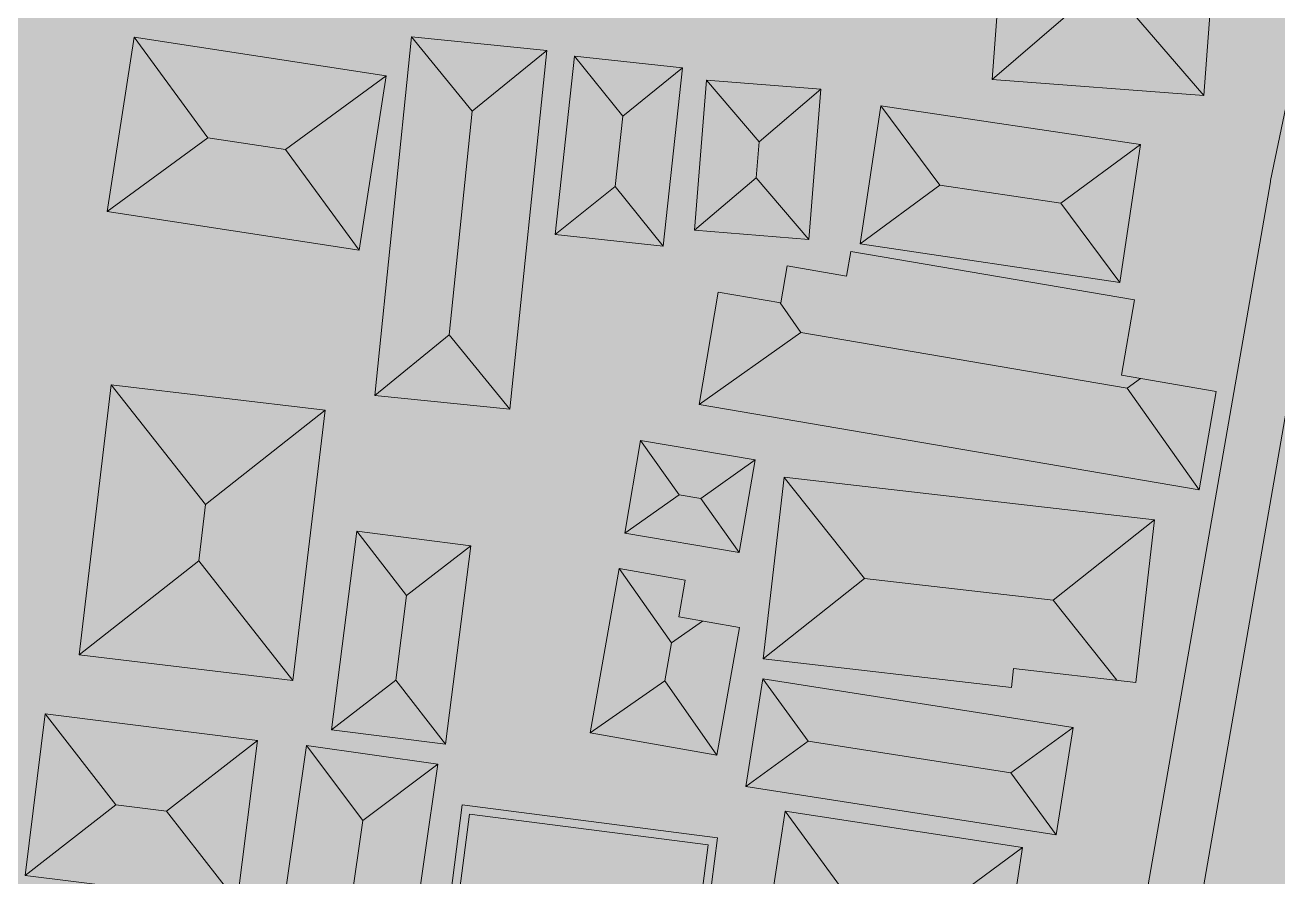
# Model space of a CAD drawing. Header units: metres. Extents: x 305909 to 307171, y 9156037 to 9156671.
# Drawn here: x 306270.2 to 306338.6, y 9156256.1 to 9156302.6 of the extents above; entities that cross this region are included whole.
import ezdxf

# ---------------------------------------------------------------- set-up
doc = ezdxf.new("R2010")
doc.units = ezdxf.units.M
for name, color, linetype, lineweight, true_color in [('B-BANGUNAN_PERMUKIMAN', 7, 'Continuous', 13, 0xf0cd8c), ('B-BAYANGAN', 7, 'Continuous', 0, 0x76786c), ('J-PERKERASAN_JALAN', 7, 'Continuous', 9, 0x989896), ('Z-R', 7, 'Continuous', 0, 0xfaf4e6)]:
    doc.layers.add(name, color=color, linetype=linetype, lineweight=lineweight, true_color=true_color)

msp = doc.modelspace()

# ---------------------------------------------------------------- hatches: boundary and pattern name
at = {"layer": 'B-BANGUNAN_PERMUKIMAN', "true_color": 0xe6865b}
h = msp.add_hatch(color=23, dxfattribs=at)
h.dxf.hatch_style = 1
h.paths.add_polyline_path([(306323.798, 9156310.86), (306323.798, 9156310.86), (306328.984, 9156304.827), (306322.951, 9156299.641), (306323.798, 9156310.86)])
at = {"layer": 'B-BANGUNAN_PERMUKIMAN', "true_color": 0xb56948}
h = msp.add_hatch(color=35, dxfattribs=at)
h.dxf.hatch_style = 1
h.paths.add_polyline_path([(306329.323, 9156304.802), (306335.355, 9156309.987), (306334.509, 9156298.769), (306329.323, 9156304.802)])
at = {"layer": 'B-BANGUNAN_PERMUKIMAN', "true_color": 0xb86b49}
h = msp.add_hatch(color=35, dxfattribs=at)
h.dxf.hatch_style = 1
h.paths.add_polyline_path([(306322.951, 9156299.641), (306328.984, 9156304.827), (306329.323, 9156304.802), (306334.509, 9156298.769), (306334.509, 9156298.769), (306322.951, 9156299.641)])
at = {"layer": 'B-BANGUNAN_PERMUKIMAN', "true_color": 0xe7865c}
h = msp.add_hatch(color=23, dxfattribs=at)
h.dxf.hatch_style = 1
h.paths.add_polyline_path([(306294.582, 9156297.912), (306293.328, 9156285.707), (306289.263, 9156282.399), (306291.274, 9156301.978), (306294.582, 9156297.912)])
at = {"layer": 'B-BANGUNAN_PERMUKIMAN', "true_color": 0xe2845a}
h = msp.add_hatch(color=23, dxfattribs=at)
h.dxf.hatch_style = 1
h.paths.add_polyline_path([(306294.582, 9156297.912), (306291.274, 9156301.978), (306298.647, 9156301.221), (306294.582, 9156297.912)])
at = {"layer": 'B-BANGUNAN_PERMUKIMAN', "true_color": 0xe8875c}
h = msp.add_hatch(color=23, dxfattribs=at)
h.dxf.hatch_style = 1
h.paths.add_polyline_path([(306280.152, 9156296.468), (306274.658, 9156292.439), (306276.124, 9156301.962), (306276.124, 9156301.962), (306280.152, 9156296.468)])
at = {"layer": 'B-BANGUNAN_PERMUKIMAN', "true_color": 0xe18359}
h = msp.add_hatch(color=23, dxfattribs=at)
h.dxf.hatch_style = 1
h.paths.add_polyline_path([(306284.388, 9156295.817), (306280.152, 9156296.468), (306276.124, 9156301.962), (306289.881, 9156299.846), (306284.388, 9156295.817)])
at = {"layer": 'B-BANGUNAN_PERMUKIMAN', "true_color": 0xb46947}
h = msp.add_hatch(color=35, dxfattribs=at)
h.dxf.hatch_style = 1
h.paths.add_polyline_path([(306296.637, 9156281.642), (306293.328, 9156285.707), (306294.582, 9156297.912), (306298.647, 9156301.221), (306296.637, 9156281.642)])
at = {"layer": 'B-BANGUNAN_PERMUKIMAN', "true_color": 0xe7865c}
h = msp.add_hatch(color=23, dxfattribs=at)
h.dxf.hatch_style = 1
h.paths.add_polyline_path([(306302.793, 9156297.649), (306302.376, 9156293.813), (306299.105, 9156291.183), (306300.164, 9156300.919), (306302.793, 9156297.649)])
at = {"layer": 'B-BANGUNAN_PERMUKIMAN', "true_color": 0xe2845a}
h = msp.add_hatch(color=23, dxfattribs=at)
h.dxf.hatch_style = 1
h.paths.add_polyline_path([(306302.793, 9156297.649), (306300.164, 9156300.919), (306300.164, 9156300.92), (306306.064, 9156300.279), (306302.793, 9156297.649)])
at = {"layer": 'B-BANGUNAN_PERMUKIMAN', "true_color": 0xb46947}
h = msp.add_hatch(color=35, dxfattribs=at)
h.dxf.hatch_style = 1
h.paths.add_polyline_path([(306305.005, 9156290.542), (306302.376, 9156293.813), (306302.793, 9156297.649), (306306.064, 9156300.279), (306305.005, 9156290.542)])
at = {"layer": 'B-BANGUNAN_PERMUKIMAN', "true_color": 0xb36847}
h = msp.add_hatch(color=25, dxfattribs=at)
h.dxf.hatch_style = 1
h.paths.add_polyline_path([(306284.388, 9156295.817), (306289.881, 9156299.846), (306288.416, 9156290.323), (306284.388, 9156295.817)])
at = {"layer": 'B-BANGUNAN_PERMUKIMAN', "true_color": 0xe7865b}
h = msp.add_hatch(color=23, dxfattribs=at)
h.dxf.hatch_style = 1
h.paths.add_polyline_path([(306307.37, 9156299.615), (306310.239, 9156296.243), (306310.081, 9156294.282), (306306.708, 9156291.413), (306307.37, 9156299.615)])
at = {"layer": 'B-BANGUNAN_PERMUKIMAN', "true_color": 0xe3845a}
h = msp.add_hatch(color=23, dxfattribs=at)
h.dxf.hatch_style = 1
h.paths.add_polyline_path([(306310.239, 9156296.243), (306307.37, 9156299.615), (306313.611, 9156299.112), (306313.611, 9156299.112), (306310.239, 9156296.243)])
at = {"layer": 'B-BANGUNAN_PERMUKIMAN', "true_color": 0xb46948}
h = msp.add_hatch(color=35, dxfattribs=at)
h.dxf.hatch_style = 1
h.paths.add_polyline_path([(306310.081, 9156294.282), (306310.239, 9156296.243), (306313.611, 9156299.112), (306312.95, 9156290.91), (306312.949, 9156290.91), (306310.081, 9156294.282)])
at = {"layer": 'B-BANGUNAN_PERMUKIMAN', "true_color": 0xe8875c}
h = msp.add_hatch(color=23, dxfattribs=at)
h.dxf.hatch_style = 1
h.paths.add_polyline_path([(306316.891, 9156298.216), (306316.891, 9156298.216), (306320.099, 9156293.88), (306315.763, 9156290.672), (306316.891, 9156298.216)])
at = {"layer": 'B-BANGUNAN_PERMUKIMAN', "true_color": 0xe18359}
h = msp.add_hatch(color=23, dxfattribs=at)
h.dxf.hatch_style = 1
h.paths.add_polyline_path([(306326.71, 9156292.891), (306320.099, 9156293.88), (306316.891, 9156298.216), (306331.046, 9156296.099), (306326.71, 9156292.891)])
at = {"layer": 'B-BANGUNAN_PERMUKIMAN', "true_color": 0xba6c4a}
h = msp.add_hatch(color=35, dxfattribs=at)
h.dxf.hatch_style = 1
h.paths.add_polyline_path([(306274.658, 9156292.439), (306280.152, 9156296.468), (306284.388, 9156295.817), (306288.416, 9156290.323), (306288.416, 9156290.323), (306274.658, 9156292.439)])
at = {"layer": 'B-BANGUNAN_PERMUKIMAN', "true_color": 0xb36847}
h = msp.add_hatch(color=25, dxfattribs=at)
h.dxf.hatch_style = 1
h.paths.add_polyline_path([(306326.71, 9156292.891), (306331.046, 9156296.099), (306329.918, 9156288.556), (306326.71, 9156292.891)])
at = {"layer": 'B-BANGUNAN_PERMUKIMAN', "true_color": 0xb96b49}
h = msp.add_hatch(color=35, dxfattribs=at)
h.dxf.hatch_style = 1
h.paths.add_polyline_path([(306299.105, 9156291.183), (306302.376, 9156293.813), (306305.005, 9156290.542), (306299.105, 9156291.183)])
at = {"layer": 'B-BANGUNAN_PERMUKIMAN', "true_color": 0xb86b49}
h = msp.add_hatch(color=35, dxfattribs=at)
h.dxf.hatch_style = 1
h.paths.add_polyline_path([(306310.081, 9156294.282), (306312.949, 9156290.91), (306306.708, 9156291.413), (306310.081, 9156294.282)])
at = {"layer": 'B-BANGUNAN_PERMUKIMAN', "true_color": 0xba6c4a}
h = msp.add_hatch(color=35, dxfattribs=at)
h.dxf.hatch_style = 1
h.paths.add_polyline_path([(306315.763, 9156290.672), (306320.099, 9156293.88), (306326.71, 9156292.891), (306329.918, 9156288.556), (306329.918, 9156288.555), (306315.763, 9156290.672)])
at = {"layer": 'B-BANGUNAN_PERMUKIMAN', "true_color": 0xde8158}
h = msp.add_hatch(color=23, dxfattribs=at)
h.dxf.hatch_style = 1
h.paths.add_polyline_path([(306330.322, 9156282.798), (306312.523, 9156285.84), (306311.381, 9156287.453), (306311.424, 9156287.446), (306311.77, 9156289.472), (306315.014, 9156288.917), (306315.244, 9156290.263), (306330.723, 9156287.617), (306330.019, 9156283.5), (306331.063, 9156283.322), (306330.322, 9156282.798)])
at = {"layer": 'B-BANGUNAN_PERMUKIMAN', "true_color": 0xe9885d}
h = msp.add_hatch(color=23, dxfattribs=at)
h.dxf.hatch_style = 1
h.paths.add_polyline_path([(306312.523, 9156285.84), (306306.963, 9156281.904), (306308.01, 9156288.029), (306311.381, 9156287.453), (306312.523, 9156285.84)])
at = {"layer": 'B-BANGUNAN_PERMUKIMAN', "true_color": 0xb96b49}
h = msp.add_hatch(color=35, dxfattribs=at)
h.dxf.hatch_style = 1
h.paths.add_polyline_path([(306293.328, 9156285.707), (306296.637, 9156281.642), (306289.263, 9156282.399), (306289.263, 9156282.399), (306293.328, 9156285.707)])
at = {"layer": 'B-BANGUNAN_PERMUKIMAN', "true_color": 0xb76a49}
h = msp.add_hatch(color=35, dxfattribs=at)
h.dxf.hatch_style = 1
h.paths.add_polyline_path([(306306.963, 9156281.903), (306306.963, 9156281.904), (306312.523, 9156285.84), (306330.322, 9156282.798), (306334.26, 9156277.236), (306306.963, 9156281.903)])
at = {"layer": 'B-BANGUNAN_PERMUKIMAN', "true_color": 0xe7875c}
h = msp.add_hatch(color=23, dxfattribs=at)
h.dxf.hatch_style = 1
h.paths.add_polyline_path([(306280.02, 9156276.449), (306279.654, 9156273.371), (306273.123, 9156268.227), (306273.123, 9156268.227), (306274.876, 9156282.98), (306280.02, 9156276.449)])
at = {"layer": 'B-BANGUNAN_PERMUKIMAN', "true_color": 0xe2835a}
h = msp.add_hatch(color=23, dxfattribs=at)
h.dxf.hatch_style = 1
h.paths.add_polyline_path([(306280.02, 9156276.449), (306274.876, 9156282.98), (306274.876, 9156282.98), (306286.551, 9156281.593), (306280.02, 9156276.449)])
at = {"layer": 'B-BANGUNAN_PERMUKIMAN', "true_color": 0xb36847}
h = msp.add_hatch(color=25, dxfattribs=at)
h.dxf.hatch_style = 1
h.paths.add_polyline_path([(306330.322, 9156282.798), (306331.063, 9156283.322), (306335.18, 9156282.618), (306334.26, 9156277.236), (306330.322, 9156282.798)])
at = {"layer": 'B-BANGUNAN_PERMUKIMAN', "true_color": 0xb46847}
h = msp.add_hatch(color=25, dxfattribs=at)
h.dxf.hatch_style = 1
h.paths.add_polyline_path([(306284.798, 9156266.84), (306279.654, 9156273.371), (306280.02, 9156276.449), (306286.551, 9156281.593), (306284.798, 9156266.84)])
at = {"layer": 'B-BANGUNAN_PERMUKIMAN', "true_color": 0xe8875c}
h = msp.add_hatch(color=23, dxfattribs=at)
h.dxf.hatch_style = 1
h.paths.add_polyline_path([(306305.872, 9156276.979), (306302.914, 9156274.879), (306302.914, 9156274.879), (306303.771, 9156279.937), (306303.771, 9156279.937), (306305.872, 9156276.979)])
at = {"layer": 'B-BANGUNAN_PERMUKIMAN', "true_color": 0xe18359}
h = msp.add_hatch(color=23, dxfattribs=at)
h.dxf.hatch_style = 1
h.paths.add_polyline_path([(306310.015, 9156278.879), (306310.015, 9156278.878), (306307.057, 9156276.778), (306305.872, 9156276.979), (306303.771, 9156279.937), (306308.653, 9156279.11), (306310.015, 9156278.879)])
at = {"layer": 'B-BANGUNAN_PERMUKIMAN', "true_color": 0xb36847}
h = msp.add_hatch(color=25, dxfattribs=at)
h.dxf.hatch_style = 1
h.paths.add_polyline_path([(306307.057, 9156276.778), (306310.015, 9156278.878), (306309.157, 9156273.821), (306307.057, 9156276.778)])
at = {"layer": 'B-BANGUNAN_PERMUKIMAN', "true_color": 0xe7865c}
h = msp.add_hatch(color=23, dxfattribs=at)
h.dxf.hatch_style = 1
h.paths.add_polyline_path([(306315.986, 9156272.402), (306310.461, 9156268.018), (306311.602, 9156277.926), (306315.986, 9156272.402)])
at = {"layer": 'B-BANGUNAN_PERMUKIMAN', "true_color": 0xdf8259}
h = msp.add_hatch(color=23, dxfattribs=at)
h.dxf.hatch_style = 1
h.paths.add_polyline_path([(306326.291, 9156271.215), (306315.986, 9156272.402), (306311.602, 9156277.926), (306311.602, 9156277.927), (306331.816, 9156275.598), (306326.291, 9156271.215)])
at = {"layer": 'B-BANGUNAN_PERMUKIMAN', "true_color": 0xba6c4a}
h = msp.add_hatch(color=35, dxfattribs=at)
h.dxf.hatch_style = 1
h.paths.add_polyline_path([(306305.872, 9156276.979), (306307.057, 9156276.778), (306309.157, 9156273.821), (306302.914, 9156274.879), (306305.872, 9156276.979)])
at = {"layer": 'B-BANGUNAN_PERMUKIMAN', "true_color": 0xb36847}
h = msp.add_hatch(color=25, dxfattribs=at)
h.dxf.hatch_style = 1
h.paths.add_polyline_path([(306330.795, 9156266.728), (306329.756, 9156266.848), (306326.291, 9156271.215), (306331.816, 9156275.598), (306330.795, 9156266.728)])
at = {"layer": 'B-BANGUNAN_PERMUKIMAN', "true_color": 0xe8875c}
h = msp.add_hatch(color=23, dxfattribs=at)
h.dxf.hatch_style = 1
h.paths.add_polyline_path([(306288.282, 9156274.982), (306290.994, 9156271.476), (306290.404, 9156266.856), (306286.898, 9156264.145), (306288.282, 9156274.982)])
at = {"layer": 'B-BANGUNAN_PERMUKIMAN', "true_color": 0xe2835a}
h = msp.add_hatch(color=23, dxfattribs=at)
h.dxf.hatch_style = 1
h.paths.add_polyline_path([(306294.499, 9156274.188), (306290.994, 9156271.476), (306288.282, 9156274.982), (306294.499, 9156274.188)])
at = {"layer": 'B-BANGUNAN_PERMUKIMAN', "true_color": 0xb36847}
h = msp.add_hatch(color=25, dxfattribs=at)
h.dxf.hatch_style = 1
h.paths.add_polyline_path([(306290.404, 9156266.856), (306290.994, 9156271.476), (306294.499, 9156274.188), (306293.116, 9156263.351), (306293.116, 9156263.351), (306290.404, 9156266.856)])
at = {"layer": 'B-BANGUNAN_PERMUKIMAN', "true_color": 0xb96c49}
h = msp.add_hatch(color=35, dxfattribs=at)
h.dxf.hatch_style = 1
h.paths.add_polyline_path([(306279.654, 9156273.371), (306284.798, 9156266.84), (306273.123, 9156268.227), (306279.654, 9156273.371)])
at = {"layer": 'B-BANGUNAN_PERMUKIMAN', "true_color": 0xec895e}
h = msp.add_hatch(color=23, dxfattribs=at)
h.dxf.hatch_style = 1
h.paths.add_polyline_path([(306302.606, 9156272.952), (306305.45, 9156268.889), (306305.086, 9156266.825), (306301.023, 9156263.981), (306302.606, 9156272.952)])
at = {"layer": 'B-BANGUNAN_PERMUKIMAN', "true_color": 0xdf8258}
h = msp.add_hatch(color=23, dxfattribs=at)
h.dxf.hatch_style = 1
h.paths.add_polyline_path([(306306.205, 9156272.317), (306305.851, 9156270.313), (306307.155, 9156270.083), (306305.45, 9156268.889), (306302.606, 9156272.952), (306306.205, 9156272.317)])
at = {"layer": 'B-BANGUNAN_PERMUKIMAN', "true_color": 0xb76a49}
h = msp.add_hatch(color=35, dxfattribs=at)
h.dxf.hatch_style = 1
h.paths.add_polyline_path([(306310.461, 9156268.018), (306315.986, 9156272.402), (306326.291, 9156271.215), (306329.756, 9156266.848), (306324.129, 9156267.496), (306324.009, 9156266.457), (306310.461, 9156268.018)])
at = {"layer": 'B-BANGUNAN_PERMUKIMAN', "true_color": 0xb66a48}
h = msp.add_hatch(color=35, dxfattribs=at)
h.dxf.hatch_style = 1
h.paths.add_polyline_path([(306305.086, 9156266.825), (306305.45, 9156268.889), (306307.155, 9156270.083), (306309.16, 9156269.729), (306307.93, 9156262.762), (306307.93, 9156262.762), (306305.086, 9156266.825)])
at = {"layer": 'B-BANGUNAN_PERMUKIMAN', "true_color": 0xb96c49}
h = msp.add_hatch(color=35, dxfattribs=at)
h.dxf.hatch_style = 1
h.paths.add_polyline_path([(306290.404, 9156266.856), (306293.116, 9156263.351), (306286.898, 9156264.145), (306290.404, 9156266.856)])
at = {"layer": 'B-BANGUNAN_PERMUKIMAN', "true_color": 0xb96b49}
h = msp.add_hatch(color=35, dxfattribs=at)
h.dxf.hatch_style = 1
h.paths.add_polyline_path([(306305.086, 9156266.825), (306307.93, 9156262.762), (306301.023, 9156263.981), (306305.086, 9156266.825)])
at = {"layer": 'B-BANGUNAN_PERMUKIMAN', "true_color": 0xe8875c}
h = msp.add_hatch(color=23, dxfattribs=at)
h.dxf.hatch_style = 1
h.paths.add_polyline_path([(306312.914, 9156263.527), (306309.521, 9156261.05), (306310.438, 9156266.919), (306312.914, 9156263.527)])
at = {"layer": 'B-BANGUNAN_PERMUKIMAN', "true_color": 0xe18359}
h = msp.add_hatch(color=23, dxfattribs=at)
h.dxf.hatch_style = 1
h.paths.add_polyline_path([(306327.371, 9156264.274), (306323.978, 9156261.798), (306312.914, 9156263.527), (306310.438, 9156266.919), (306310.438, 9156266.92), (306327.371, 9156264.274)])
at = {"layer": 'B-BANGUNAN_PERMUKIMAN', "true_color": 0xe8875c}
h = msp.add_hatch(color=23, dxfattribs=at)
h.dxf.hatch_style = 1
h.paths.add_polyline_path([(306275.138, 9156260.055), (306270.177, 9156256.196), (306271.28, 9156265.015), (306275.138, 9156260.055)])
at = {"layer": 'B-BANGUNAN_PERMUKIMAN', "true_color": 0xe2835a}
h = msp.add_hatch(color=23, dxfattribs=at)
h.dxf.hatch_style = 1
h.paths.add_polyline_path([(306277.899, 9156259.709), (306275.138, 9156260.055), (306271.28, 9156265.015), (306282.859, 9156263.567), (306277.899, 9156259.709)])
at = {"layer": 'B-BANGUNAN_PERMUKIMAN', "true_color": 0xb36847}
h = msp.add_hatch(color=25, dxfattribs=at)
h.dxf.hatch_style = 1
h.paths.add_polyline_path([(306326.454, 9156258.405), (306326.454, 9156258.405), (306323.978, 9156261.798), (306327.371, 9156264.274), (306326.454, 9156258.405)])
h = msp.add_hatch(color=25, dxfattribs=at)
h.dxf.hatch_style = 1
h.paths.add_polyline_path([(306281.757, 9156254.749), (306281.757, 9156254.749), (306277.899, 9156259.709), (306282.859, 9156263.567), (306282.859, 9156263.567), (306281.757, 9156254.749)])
at = {"layer": 'B-BANGUNAN_PERMUKIMAN', "true_color": 0xe8875c}
h = msp.add_hatch(color=23, dxfattribs=at)
h.dxf.hatch_style = 1
h.paths.add_polyline_path([(306288.609, 9156259.196), (306287.393, 9156250.752), (306283.293, 9156247.685), (306285.542, 9156263.295), (306285.543, 9156263.295), (306288.609, 9156259.196)])
at = {"layer": 'B-BANGUNAN_PERMUKIMAN', "true_color": 0xe18359}
h = msp.add_hatch(color=23, dxfattribs=at)
h.dxf.hatch_style = 1
h.paths.add_polyline_path([(306288.609, 9156259.196), (306285.543, 9156263.295), (306292.709, 9156262.263), (306288.609, 9156259.196)])
at = {"layer": 'B-BANGUNAN_PERMUKIMAN', "true_color": 0xba6c4a}
h = msp.add_hatch(color=35, dxfattribs=at)
h.dxf.hatch_style = 1
h.paths.add_polyline_path([(306312.914, 9156263.527), (306323.978, 9156261.798), (306326.454, 9156258.405), (306309.521, 9156261.05), (306312.914, 9156263.527)])
at = {"layer": 'B-BANGUNAN_PERMUKIMAN', "true_color": 0xb36847}
h = msp.add_hatch(color=25, dxfattribs=at)
h.dxf.hatch_style = 1
h.paths.add_polyline_path([(306290.46, 9156246.653), (306287.393, 9156250.752), (306288.609, 9156259.196), (306292.709, 9156262.263), (306290.46, 9156246.653)])
at = {"layer": 'B-BANGUNAN_PERMUKIMAN', "true_color": 0xb96c49}
h = msp.add_hatch(color=35, dxfattribs=at)
h.dxf.hatch_style = 1
h.paths.add_polyline_path([(306275.138, 9156260.055), (306277.899, 9156259.709), (306281.757, 9156254.749), (306270.177, 9156256.196), (306275.138, 9156260.055)])
at = {"layer": 'B-BANGUNAN_PERMUKIMAN', "true_color": 0xce7852}
h = msp.add_hatch(color=23, dxfattribs=at)
h.dxf.hatch_style = 1
h.paths.add_polyline_path([(306309.637, 9156254.146), (306309.06, 9156249.654), (306300.536, 9156250.749), (306300.34, 9156249.226), (306296.833, 9156249.677), (306296.616, 9156247.983), (306292.552, 9156248.505), (306294.034, 9156260.041), (306307.965, 9156258.251), (306307.474, 9156254.424), (306309.637, 9156254.146)])
at = {"layer": 'B-BANGUNAN_PERMUKIMAN', "true_color": 0xe8875c}
h = msp.add_hatch(color=23, dxfattribs=at)
h.dxf.hatch_style = 1
h.paths.add_polyline_path([(306315.43, 9156254.555), (306310.288, 9156250.779), (306310.288, 9156250.779), (306311.653, 9156259.697), (306315.43, 9156254.555)])
at = {"layer": 'B-BANGUNAN_PERMUKIMAN', "true_color": 0xe18359}
h = msp.add_hatch(color=23, dxfattribs=at)
h.dxf.hatch_style = 1
h.paths.add_polyline_path([(306324.618, 9156257.712), (306324.618, 9156257.712), (306319.476, 9156253.936), (306315.43, 9156254.555), (306311.653, 9156259.697), (306324.618, 9156257.712)])
at = {"layer": 'B-BANGUNAN_PERMUKIMAN', "true_color": 0xb36847}
h = msp.add_hatch(color=25, dxfattribs=at)
h.dxf.hatch_style = 1
h.paths.add_polyline_path([(306319.476, 9156253.936), (306324.618, 9156257.712), (306323.253, 9156248.794), (306319.476, 9156253.936)])
at = {"layer": 'B-BAYANGAN', "true_color": 0x76786c}
h = msp.add_hatch(color=8, dxfattribs=at)
h.dxf.hatch_style = 1
h.paths.add_polyline_path([(306336.105, 9156309.237), (306335.259, 9156298.019), (306323.701, 9156298.891), (306324.548, 9156310.11), (306336.105, 9156309.237)])
h = msp.add_hatch(color=8, dxfattribs=at)
h.dxf.hatch_style = 1
h.paths.add_polyline_path([(306290.631, 9156299.096), (306289.166, 9156289.572), (306275.408, 9156291.689), (306276.873, 9156301.213), (306290.631, 9156299.096)])
h = msp.add_hatch(color=8, dxfattribs=at)
h.dxf.hatch_style = 1
h.paths.add_polyline_path([(306299.398, 9156300.471), (306297.387, 9156280.892), (306290.013, 9156281.649), (306292.024, 9156301.228), (306299.398, 9156300.471)])
h = msp.add_hatch(color=8, dxfattribs=at)
h.dxf.hatch_style = 1
h.paths.add_polyline_path([(306306.814, 9156299.529), (306305.756, 9156289.792), (306299.855, 9156290.433), (306300.914, 9156300.17), (306306.814, 9156299.529)])
h = msp.add_hatch(color=8, dxfattribs=at)
h.dxf.hatch_style = 1
h.paths.add_polyline_path([(306314.361, 9156298.362), (306313.7, 9156290.16), (306307.458, 9156290.663), (306308.12, 9156298.865), (306314.361, 9156298.362)])
h = msp.add_hatch(color=8, dxfattribs=at)
h.dxf.hatch_style = 1
h.paths.add_polyline_path([(306331.796, 9156295.349), (306330.668, 9156287.805), (306316.513, 9156289.922), (306317.64, 9156297.466), (306331.796, 9156295.349)])
h = msp.add_hatch(color=8, dxfattribs=at)
h.dxf.hatch_style = 1
h.paths.add_polyline_path([(306315.994, 9156289.513), (306331.473, 9156286.867), (306330.769, 9156282.75), (306335.93, 9156281.868), (306335.01, 9156276.486), (306307.713, 9156281.152), (306308.76, 9156287.279), (306312.174, 9156286.696), (306312.52, 9156288.722), (306315.764, 9156288.167), (306315.994, 9156289.513)])
h = msp.add_hatch(color=8, dxfattribs=at)
h.dxf.hatch_style = 1
h.paths.add_polyline_path([(306287.301, 9156280.843), (306285.548, 9156266.09), (306273.873, 9156267.477), (306275.626, 9156282.23), (306287.301, 9156280.843)])
h = msp.add_hatch(color=8, dxfattribs=at)
h.dxf.hatch_style = 1
h.paths.add_polyline_path([(306310.765, 9156278.129), (306309.907, 9156273.071), (306303.663, 9156274.129), (306304.52, 9156279.187), (306310.765, 9156278.129)])
h = msp.add_hatch(color=8, dxfattribs=at)
h.dxf.hatch_style = 1
h.paths.add_polyline_path([(306332.566, 9156274.848), (306331.545, 9156265.978), (306324.879, 9156266.746), (306324.759, 9156265.707), (306311.211, 9156267.268), (306312.352, 9156277.177), (306332.566, 9156274.848)])
h = msp.add_hatch(color=8, dxfattribs=at)
h.dxf.hatch_style = 1
h.paths.add_polyline_path([(306295.249, 9156273.438), (306293.866, 9156262.601), (306287.648, 9156263.395), (306289.031, 9156274.232), (306295.249, 9156273.438)])
h = msp.add_hatch(color=8, dxfattribs=at)
h.dxf.hatch_style = 1
h.paths.add_polyline_path([(306309.91, 9156268.979), (306308.68, 9156262.012), (306301.773, 9156263.231), (306303.356, 9156272.202), (306306.955, 9156271.567), (306306.601, 9156269.563), (306309.91, 9156268.979)])
h = msp.add_hatch(color=8, dxfattribs=at)
h.dxf.hatch_style = 1
h.paths.add_polyline_path([(306328.121, 9156263.524), (306327.204, 9156257.655), (306310.271, 9156260.3), (306311.188, 9156266.17), (306328.121, 9156263.524)])
h = msp.add_hatch(color=8, dxfattribs=at)
h.dxf.hatch_style = 1
h.paths.add_polyline_path([(306283.609, 9156262.817), (306282.507, 9156253.999), (306270.927, 9156255.446), (306272.03, 9156264.265), (306283.609, 9156262.817)])
h = msp.add_hatch(color=8, dxfattribs=at)
h.dxf.hatch_style = 1
h.paths.add_polyline_path([(306293.459, 9156261.513), (306291.21, 9156245.903), (306284.043, 9156246.935), (306286.292, 9156262.545), (306293.459, 9156261.513)])
h = msp.add_hatch(color=8, dxfattribs=at)
h.dxf.hatch_style = 1
h.paths.add_polyline_path([(306310.387, 9156253.396), (306309.81, 9156248.904), (306301.286, 9156249.999), (306301.09, 9156248.476), (306297.583, 9156248.927), (306297.366, 9156247.233), (306293.302, 9156247.755), (306294.784, 9156259.291), (306308.715, 9156257.501), (306308.224, 9156253.674), (306310.387, 9156253.396)])
h = msp.add_hatch(color=8, dxfattribs=at)
h.dxf.hatch_style = 1
h.paths.add_polyline_path([(306325.368, 9156256.962), (306324.003, 9156248.044), (306311.038, 9156250.029), (306312.403, 9156258.947), (306325.368, 9156256.962)])
at = {"layer": 'J-PERKERASAN_JALAN', "true_color": 0x989896}
h = msp.add_hatch(color=252, dxfattribs=at)
h.dxf.hatch_style = 1
h.paths.add_polyline_path([(306211.341, 9156561.319), (306215.693, 9156561.13), (306215.76, 9156561.126), (306215.8, 9156561.123), (306215.867, 9156561.117), (306305.106, 9156551.206), (306305.211, 9156551.196), (306385.831, 9156544.389), (306385.918, 9156544.38), (306385.969, 9156544.374), (306386.055, 9156544.361), (306424.864, 9156537.661), (306424.901, 9156537.654), (306424.922, 9156537.65), (306424.958, 9156537.643), (306453.186, 9156531.689), (306453.481, 9156531.639), (306455.847, 9156531.322), (306456.066, 9156531.299), (306458.588, 9156531.102), (306458.613, 9156531.1), (306499.527, 9156528.16), (306499.548, 9156528.159), (306503.861, 9156527.791), (306503.93, 9156527.784), (306503.97, 9156527.78), (306504.038, 9156527.77), (306508.381, 9156527.098), (306524.104, 9156524.604), (306524.104, 9156521.364), (306507.903, 9156523.933), (306507.888, 9156523.936), (306503.705, 9156524.584), (306503.432, 9156524.616), (306499.323, 9156524.966), (306499.27, 9156524.971), (306458.379, 9156527.908), (306455.69, 9156528.118), (306455.636, 9156528.123), (306455.603, 9156528.127), (306455.548, 9156528.133), (306452.885, 9156528.49), (306452.811, 9156528.501), (306452.767, 9156528.509), (306452.694, 9156528.523), (306424.381, 9156534.494), (306424.236, 9156534.522), (306390.807, 9156540.293), (306390.292, 9156540.348), (306389.774, 9156540.336), (306389.261, 9156540.256), (306388.764, 9156540.112), (306388.289, 9156539.904), (306387.845, 9156539.636), (306387.439, 9156539.314), (306387.079, 9156538.941), (306386.769, 9156538.525), (306386.516, 9156538.073), (306386.324, 9156537.592), (306386.196, 9156537.089), (306373.097, 9156467.337), (306371.27, 9156457.608), (306371.258, 9156457.542), (306354.047, 9156356.618), (306353.994, 9156356.117), (306354.004, 9156355.613), (306354.077, 9156355.115), (306354.213, 9156354.629), (306354.408, 9156354.165), (306354.661, 9156353.729), (306354.966, 9156353.328), (306355.319, 9156352.968), (306355.714, 9156352.656), (306356.146, 9156352.396), (306356.607, 9156352.192), (306357.09, 9156352.048), (306357.587, 9156351.966), (306409.631, 9156346.693), (306409.685, 9156346.687), (306409.717, 9156346.683), (306409.771, 9156346.675), (306440.166, 9156341.92), (306440.608, 9156341.876), (306479.912, 9156340.134), (306480.43, 9156340.144), (306480.943, 9156340.222), (306481.441, 9156340.365), (306481.917, 9156340.572), (306482.362, 9156340.838), (306482.768, 9156341.16), (306483.13, 9156341.531), (306483.441, 9156341.946), (306483.695, 9156342.398), (306483.889, 9156342.879), (306484.019, 9156343.381), (306484.082, 9156343.896), (306484.563, 9156352.101), (306486.641, 9156384.636), (306486.657, 9156384.758), (306486.78, 9156384.758), (306489.513, 9156384.584), (306489.635, 9156384.568), (306489.635, 9156384.445), (306487.559, 9156351.943), (306487.558, 9156351.922), (306487.067, 9156343.551), (306487.07, 9156343.043), (306487.137, 9156342.539), (306487.267, 9156342.048), (306487.458, 9156341.578), (306487.707, 9156341.135), (306488.011, 9156340.728), (306488.363, 9156340.362), (306488.76, 9156340.044), (306489.193, 9156339.779), (306489.656, 9156339.571), (306490.142, 9156339.423), (306490.643, 9156339.338), (306492.503, 9156339.143), (306492.541, 9156339.139), (306492.564, 9156339.136), (306492.602, 9156339.131), (306513.238, 9156336.16), (306513.401, 9156336.139), (306524.104, 9156335.046), (306524.104, 9156331.829), (306512.982, 9156332.966), (306512.941, 9156332.97), (306512.916, 9156332.973), (306512.875, 9156332.979), (306498.863, 9156334.996), (306498.356, 9156335.037), (306497.849, 9156335.012), (306497.349, 9156334.924), (306496.864, 9156334.773), (306496.402, 9156334.562), (306495.97, 9156334.294), (306495.576, 9156333.973), (306495.226, 9156333.605), (306494.925, 9156333.196), (306494.679, 9156332.752), (306494.49, 9156332.28), (306494.364, 9156331.788), (306494.3, 9156331.284), (306494.301, 9156330.776), (306499.491, 9156251.377), (306499.491, 9156251.254), (306499.369, 9156251.238), (306496.637, 9156251.059), (306496.514, 9156251.059), (306496.498, 9156251.181), (306491.167, 9156332.724), (306491.102, 9156333.229), (306490.973, 9156333.721), (306490.782, 9156334.193), (306490.533, 9156334.637), (306490.23, 9156335.046), (306489.877, 9156335.413), (306489.48, 9156335.732), (306489.047, 9156335.998), (306488.582, 9156336.207), (306488.095, 9156336.356), (306487.594, 9156336.441), (306485.258, 9156336.686), (306485.017, 9156336.704), (306446.09, 9156338.429), (306445.584, 9156338.42), (306445.083, 9156338.346), (306444.595, 9156338.21), (306444.129, 9156338.013), (306443.691, 9156337.759), (306443.289, 9156337.452), (306442.928, 9156337.096), (306442.616, 9156336.698), (306442.356, 9156336.263), (306442.153, 9156335.8), (306442.011, 9156335.314), (306441.931, 9156334.814), (306441.915, 9156334.308), (306442.571, 9156313.413), (306442.58, 9156313.248), (306443.283, 9156303.609), (306443.286, 9156303.565), (306443.287, 9156303.544), (306443.288, 9156303.5), (306443.886, 9156283.072), (306443.882, 9156282.949), (306443.759, 9156282.937), (306441.022, 9156282.857), (306440.899, 9156282.862), (306440.888, 9156282.984), (306440.293, 9156303.314), (306440.284, 9156303.488), (306439.581, 9156313.122), (306439.578, 9156313.164), (306439.577, 9156313.184), (306439.576, 9156313.226), (306438.873, 9156335.586), (306438.826, 9156336.086), (306438.716, 9156336.577), (306438.545, 9156337.05), (306438.317, 9156337.498), (306438.034, 9156337.914), (306437.701, 9156338.291), (306437.323, 9156338.623), (306436.907, 9156338.906), (306436.458, 9156339.133), (306435.985, 9156339.303), (306435.494, 9156339.412), (306409.399, 9156343.494), (306409.184, 9156343.522), (306356.316, 9156348.878), (306355.783, 9156348.897), (306355.253, 9156348.844), (306354.735, 9156348.722), (306354.238, 9156348.531), (306353.77, 9156348.276), (306353.34, 9156347.962), (306352.956, 9156347.593), (306352.624, 9156347.176), (306352.351, 9156346.719), (306352.141, 9156346.23), (306351.997, 9156345.717), (306341.11, 9156293.6), (306341.085, 9156293.468), (306330.918, 9156235.039), (306330.908, 9156234.979), (306329.587, 9156226.644), (306329.547, 9156226.286), (306329.002, 9156218.17), (306329.001, 9156218.146), (306326.612, 9156189.443), (306326.594, 9156189.321), (306326.471, 9156189.324), (306323.742, 9156189.551), (306323.62, 9156189.569), (306323.622, 9156189.692), (306326.007, 9156218.339), (306326.011, 9156218.403), (306326.567, 9156226.689), (306326.575, 9156226.779), (306326.58, 9156226.824), (306326.592, 9156226.913), (306327.95, 9156235.479), (306327.954, 9156235.502), (306338.142, 9156294.057), (306338.148, 9156294.09), (306338.151, 9156294.106), (306338.158, 9156294.139), (306348.925, 9156345.68), (306348.998, 9156346.205), (306349.002, 9156346.735), (306348.936, 9156347.261), (306348.8, 9156347.774), (306348.598, 9156348.264), (306348.333, 9156348.723), (306348.01, 9156349.143), (306347.634, 9156349.517), (306347.211, 9156349.837), (306346.75, 9156350.099), (306346.259, 9156350.298), (306345.745, 9156350.43), (306324.834, 9156354.345), (306324.271, 9156354.41), (306279.508, 9156356.343), (306211.341, 9156359.746), (306211.341, 9156362.949), (306279.625, 9156359.541), (306279.652, 9156359.54), (306324.736, 9156357.593), (306324.877, 9156357.581), (306324.962, 9156357.572), (306325.102, 9156357.551), (306346.36, 9156353.57), (306346.885, 9156353.507), (306347.414, 9156353.514), (306347.937, 9156353.591), (306348.445, 9156353.736), (306348.93, 9156353.947), (306349.383, 9156354.219), (306349.796, 9156354.55), (306350.161, 9156354.931), (306350.473, 9156355.358), (306350.727, 9156355.822), (306350.917, 9156356.315), (306351.04, 9156356.829), (306367.345, 9156452.444), (306367.4, 9156452.978), (306367.382, 9156453.515), (306367.293, 9156454.044), (306367.134, 9156454.557), (306366.908, 9156455.044), (306366.618, 9156455.496), (306366.271, 9156455.905), (306365.872, 9156456.264), (306365.428, 9156456.566), (306364.948, 9156456.806), (306364.44, 9156456.98), (306363.913, 9156457.084), (306328.417, 9156461.659), (306307.102, 9156464.447), (306307.086, 9156464.449), (306307.041, 9156464.456), (306243.125, 9156474.305), (306242.61, 9156474.35), (306242.093, 9156474.329), (306241.583, 9156474.241), (306241.089, 9156474.088), (306240.619, 9156473.873), (306240.18, 9156473.598), (306239.781, 9156473.27), (306239.427, 9156472.892), (306239.125, 9156472.472), (306238.879, 9156472.017), (306235.863, 9156465.428), (306235.816, 9156465.333), (306235.721, 9156465.173), (306235.626, 9156465.045), (306235.517, 9156464.929), (306235.377, 9156464.807), (306235.291, 9156464.744), (306234.104, 9156463.916), (306234.011, 9156463.855), (306233.816, 9156463.749), (306233.715, 9156463.704), (306232.243, 9156463.105), (306232.16, 9156463.073), (306232.012, 9156463.028), (306231.882, 9156463), (306231.728, 9156462.982), (306231.639, 9156462.977), (306225.305, 9156462.777), (306225.175, 9156462.777), (306225.11, 9156462.78), (306224.979, 9156462.788), (306217.294, 9156463.552), (306217.186, 9156463.566), (306217.132, 9156463.574), (306217.025, 9156463.594), (306211.341, 9156464.792), (306211.341, 9156467.858), (306217.404, 9156466.58), (306217.834, 9156466.513), (306224.983, 9156465.803), (306225.505, 9156465.785), (306230.354, 9156465.938), (306230.906, 9156465.994), (306231.444, 9156466.125), (306231.96, 9156466.33), (306232.442, 9156466.604), (306232.881, 9156466.943), (306233.27, 9156467.338), (306233.6, 9156467.784), (306233.865, 9156468.271), (306237.161, 9156475.469), (306237.205, 9156475.561), (306237.295, 9156475.714), (306237.385, 9156475.836), (306237.487, 9156475.949), (306237.6, 9156476.051), (306237.743, 9156476.156), (306237.829, 9156476.21), (306239.166, 9156476.996), (306239.245, 9156477.041), (306239.389, 9156477.108), (306239.517, 9156477.155), (306239.67, 9156477.196), (306239.759, 9156477.213), (306241.459, 9156477.502), (306241.565, 9156477.517), (306241.752, 9156477.529), (306241.939, 9156477.52), (306242.045, 9156477.507), (306307.452, 9156467.428), (306307.542, 9156467.415), (306328.795, 9156464.635), (306328.802, 9156464.634), (306364.829, 9156459.991), (306365.332, 9156459.958), (306365.835, 9156459.989), (306366.33, 9156460.083), (306366.81, 9156460.238), (306367.266, 9156460.452), (306367.692, 9156460.722), (306368.08, 9156461.044), (306368.425, 9156461.412), (306368.721, 9156461.82), (306368.963, 9156462.262), (306369.147, 9156462.731), (306369.271, 9156463.22), (306370.149, 9156467.89), (306383.124, 9156536.986), (306383.186, 9156537.496), (306383.182, 9156538.011), (306383.112, 9156538.52), (306382.978, 9156539.016), (306382.781, 9156539.491), (306382.525, 9156539.937), (306382.213, 9156540.346), (306381.852, 9156540.712), (306381.447, 9156541.028), (306381.004, 9156541.29), (306380.532, 9156541.493), (306380.037, 9156541.634), (306379.529, 9156541.71), (306304.881, 9156548.012), (306304.855, 9156548.015), (306304.839, 9156548.016), (306304.813, 9156548.019), (306215.667, 9156557.919), (306215.399, 9156557.94), (306211.341, 9156558.116), (306211.341, 9156561.319)])
at = {"layer": 'Z-R', "true_color": 0xe2eacc}
h = msp.add_hatch(color=254, dxfattribs=at)
h.dxf.hatch_style = 1
h.paths.add_polyline_path([(306499.604, 9156305.811), (306466.679, 9156301.994), (306472.882, 9156235.666), (306497.912, 9156229.062), (306526.804, 9156228.986), (306531.575, 9156219.919), (306532.491, 9156127.582), (306486.314, 9156132.333), (306393.989, 9156155.199), (306332.726, 9156171.593), (306288.72, 9156190.576), (306246.009, 9156220.776), (306216.24, 9156242.779), (306193.374, 9156263.487), (306160.586, 9156296.707), (306133.406, 9156338.556), (306127.354, 9156361.253), (306094.195, 9156358.842), (306090.504, 9156366.668), (306061.399, 9156428.371), (306035.152, 9156500.205), (306017.705, 9156550.308), (306008.214, 9156577.564), (306141.306, 9156568.881), (306165.696, 9156567.29), (306165.696, 9156567.29), (306200.223, 9156564.074), (306291.75, 9156555.548), (306369.455, 9156545.532), (306471.945, 9156528.538), (306458.481, 9156529.505), (306455.788, 9156529.715), (306453.061, 9156530.08), (306440, 9156532.835), (306440, 9156532.835), (306440, 9156532.835), (306440, 9156532.835), (306424.61, 9156536.081), (306424.61, 9156536.081), (306385.74, 9156542.791), (306385.74, 9156542.791), (306305.003, 9156549.608), (306305.003, 9156549.608), (306215.657, 9156559.53), (306215.657, 9156559.53), (306186.122, 9156560.815), (306186.122, 9156560.815), (306160.523, 9156563.133), (306160.523, 9156563.133), (306119.178, 9156567.786), (306119.178, 9156567.786), (306039.052, 9156573.455), (306039.052, 9156573.455), (306033.081, 9156573.806), (306033.081, 9156573.806), (306033.081, 9156573.806), (306051.45, 9156523.215), (306051.451, 9156523.214), (306060.206, 9156485.254), (306060.206, 9156485.254), (306060.207, 9156485.254), (306057.483, 9156485.596), (306070.599, 9156438.472), (306116.984, 9156440.275), (306147.963, 9156437.914), (306199.856, 9156410.566), (306230.346, 9156409.784), (306281.946, 9156409.003), (306338.236, 9156402.748), (306341.903, 9156461.433), (306341.903, 9156461.433), (306341.904, 9156461.433), (306343.891, 9156461.177), (306340.232, 9156402.624), (306340.209, 9156402.422), (306340.166, 9156402.225), (306340.103, 9156402.033), (306340.021, 9156401.848), (306339.921, 9156401.672), (306339.804, 9156401.507), (306339.67, 9156401.355), (306339.522, 9156401.217), (306339.361, 9156401.095), (306339.188, 9156400.99), (306339.006, 9156400.902), (306338.815, 9156400.834), (306338.619, 9156400.785), (306338.419, 9156400.757), (306338.217, 9156400.748), (306338.015, 9156400.76), (306281.82, 9156407.004), (306230.316, 9156407.785), (306230.295, 9156407.785), (306199.805, 9156408.567), (306199.621, 9156408.58), (306199.44, 9156408.61), (306199.262, 9156408.656), (306199.09, 9156408.719), (306198.923, 9156408.797), (306147.397, 9156435.951), (306116.947, 9156438.272), (306078.606, 9156436.782), (306089.35, 9156410.909), (306109.34, 9156371.439), (306114.245, 9156367.345), (306121.798, 9156366.048), (306134.087, 9156364.483), (306186.355, 9156362.595), (306279.564, 9156357.942), (306324.738, 9156355.991), (306351.562, 9156350.968), (306360, 9156400.449), (306360, 9156400.449), (306360, 9156380), (306360, 9156380), (306360, 9156380), (306440, 9156380), (306440, 9156380), (306440, 9156380), (306440, 9156340.326), (306440.226, 9156340.291), (306485.257, 9156338.295), (306492.355, 9156337.55), (306513.124, 9156334.559), (306536.031, 9156332.219), (306560, 9156329.629), (306560, 9156512.617), (306572.178, 9156510.306), (306677.166, 9156490.276), (306677.166, 9156490.276), (306764.133, 9156475.064), (306735.941, 9156145.416), (306694.109, 9156139.201), (306694.292, 9156206.558), (306623.212, 9156213.87), (306624.289, 9156242.595), (306556.388, 9156238.052), (306554.003, 9156281.952), (306509.625, 9156279.089), (306499.604, 9156305.811)])

# ---------------------------------------------------------------- linework, layer by layer
at = {"layer": 'B-BANGUNAN_PERMUKIMAN', "color": 17, "lineweight": 9, "true_color": 0x71422d}
for p, q in [((306322.951, 9156299.641), (306328.984, 9156304.827)), ((306334.509, 9156298.769), (306329.323, 9156304.802)), ((306291.274, 9156301.978), (306294.582, 9156297.912)), ((306276.124, 9156301.962), (306280.152, 9156296.468)), ((306298.647, 9156301.221), (306294.582, 9156297.912)), ((306300.164, 9156300.919), (306302.793, 9156297.649)), ((306306.064, 9156300.279), (306302.793, 9156297.649)), ((306289.881, 9156299.846), (306284.388, 9156295.817)), ((306307.37, 9156299.615), (306310.239, 9156296.243)), ((306313.611, 9156299.112), (306310.239, 9156296.243)), ((306294.582, 9156297.912), (306293.328, 9156285.707)), ((306316.891, 9156298.216), (306320.099, 9156293.88)), ((306302.793, 9156297.649), (306302.376, 9156293.813)), ((306274.658, 9156292.439), (306280.152, 9156296.468)), ((306280.152, 9156296.468), (306284.388, 9156295.817)), ((306310.239, 9156296.243), (306310.081, 9156294.282)), ((306331.046, 9156296.099), (306326.71, 9156292.891)), ((306288.416, 9156290.323), (306284.388, 9156295.817)), ((306299.105, 9156291.183), (306302.376, 9156293.813)), ((306305.005, 9156290.542), (306302.376, 9156293.813)), ((306306.708, 9156291.413), (306310.081, 9156294.282)), ((306312.949, 9156290.91), (306310.081, 9156294.282)), ((306315.763, 9156290.672), (306320.099, 9156293.88)), ((306326.71, 9156292.891), (306320.099, 9156293.88)), ((306329.918, 9156288.556), (306326.71, 9156292.891)), ((306311.381, 9156287.453), (306312.523, 9156285.84)), ((306289.263, 9156282.399), (306293.328, 9156285.707)), ((306296.637, 9156281.642), (306293.328, 9156285.707)), ((306306.963, 9156281.904), (306312.523, 9156285.84)), ((306330.322, 9156282.798), (306312.523, 9156285.84)), ((306274.876, 9156282.98), (306280.02, 9156276.449)), ((306331.063, 9156283.322), (306330.322, 9156282.798)), ((306334.26, 9156277.236), (306330.322, 9156282.798)), ((306286.551, 9156281.593), (306280.02, 9156276.449)), ((306303.771, 9156279.937), (306305.872, 9156276.979)), ((306310.015, 9156278.878), (306307.057, 9156276.778)), ((306311.602, 9156277.926), (306315.986, 9156272.402)), ((306302.914, 9156274.879), (306305.872, 9156276.979)), ((306305.872, 9156276.979), (306307.057, 9156276.778)), ((306309.157, 9156273.821), (306307.057, 9156276.778)), ((306280.02, 9156276.449), (306279.654, 9156273.371)), ((306331.816, 9156275.598), (306326.291, 9156271.215)), ((306288.282, 9156274.982), (306290.994, 9156271.476)), ((306294.499, 9156274.188), (306290.994, 9156271.476)), ((306273.123, 9156268.227), (306279.654, 9156273.371)), ((306284.798, 9156266.84), (306279.654, 9156273.371)), ((306302.606, 9156272.952), (306305.45, 9156268.889)), ((306310.461, 9156268.018), (306315.986, 9156272.402)), ((306315.986, 9156272.402), (306326.291, 9156271.215)), ((306290.404, 9156266.856), (306290.994, 9156271.476)), ((306329.756, 9156266.848), (306326.291, 9156271.215)), ((306307.155, 9156270.083), (306305.45, 9156268.889)), ((306305.086, 9156266.825), (306305.45, 9156268.889)), ((306286.898, 9156264.145), (306290.404, 9156266.856)), ((306293.116, 9156263.351), (306290.404, 9156266.856)), ((306301.023, 9156263.981), (306305.086, 9156266.825)), ((306307.93, 9156262.762), (306305.086, 9156266.825)), ((306310.438, 9156266.919), (306312.914, 9156263.527)), ((306271.28, 9156265.015), (306275.138, 9156260.055)), ((306327.371, 9156264.274), (306323.978, 9156261.798)), ((306282.859, 9156263.567), (306277.899, 9156259.709)), ((306285.543, 9156263.295), (306288.609, 9156259.196)), ((306309.521, 9156261.05), (306312.914, 9156263.527)), ((306312.914, 9156263.527), (306323.978, 9156261.798)), ((306292.709, 9156262.263), (306288.609, 9156259.196)), ((306326.454, 9156258.405), (306323.978, 9156261.798)), ((306270.177, 9156256.196), (306275.138, 9156260.055)), ((306275.138, 9156260.055), (306277.899, 9156259.709)), ((306281.757, 9156254.749), (306277.899, 9156259.709)), ((306311.653, 9156259.697), (306315.43, 9156254.555)), ((306288.609, 9156259.196), (306287.393, 9156250.752)), ((306324.618, 9156257.712), (306319.476, 9156253.936))]:
    msp.add_line(p, q, dxfattribs=at)
at = {"layer": 'B-BANGUNAN_PERMUKIMAN', "color": 17, "lineweight": 13, "true_color": 0x71422d}
for points in [[(306335.355, 9156309.987), (306334.509, 9156298.769), (306322.951, 9156299.641), (306323.798, 9156310.86), (306335.355, 9156309.987)], [(306298.648, 9156301.221), (306296.637, 9156281.642), (306289.263, 9156282.399), (306291.274, 9156301.978), (306298.648, 9156301.221)], [(306289.881, 9156299.846), (306288.416, 9156290.322), (306274.658, 9156292.439), (306276.123, 9156301.963), (306289.881, 9156299.846)], [(306306.064, 9156300.279), (306305.006, 9156290.542), (306299.105, 9156291.183), (306300.164, 9156300.92), (306306.064, 9156300.279)], [(306313.611, 9156299.112), (306312.95, 9156290.91), (306306.708, 9156291.413), (306307.37, 9156299.615), (306313.611, 9156299.112)], [(306331.046, 9156296.099), (306329.918, 9156288.555), (306315.763, 9156290.672), (306316.89, 9156298.216), (306331.046, 9156296.099)], [(306315.244, 9156290.263), (306330.723, 9156287.617), (306330.019, 9156283.5), (306335.18, 9156282.618), (306334.26, 9156277.236), (306306.963, 9156281.902), (306308.01, 9156288.029), (306311.424, 9156287.446), (306311.77, 9156289.472), (306315.014, 9156288.917), (306315.244, 9156290.263)], [(306286.551, 9156281.593), (306284.798, 9156266.84), (306273.123, 9156268.227), (306274.876, 9156282.98), (306286.551, 9156281.593)], [(306310.015, 9156278.879), (306309.157, 9156273.821), (306302.913, 9156274.879), (306303.77, 9156279.937), (306310.015, 9156278.879)], [(306331.816, 9156275.598), (306330.795, 9156266.728), (306324.129, 9156267.496), (306324.009, 9156266.457), (306310.461, 9156268.018), (306311.602, 9156277.927), (306331.816, 9156275.598)], [(306294.499, 9156274.188), (306293.116, 9156263.351), (306286.898, 9156264.145), (306288.281, 9156274.982), (306294.499, 9156274.188)], [(306309.16, 9156269.729), (306307.93, 9156262.762), (306301.023, 9156263.981), (306302.606, 9156272.952), (306306.205, 9156272.317), (306305.851, 9156270.313), (306309.16, 9156269.729)], [(306327.371, 9156264.274), (306326.454, 9156258.405), (306309.521, 9156261.05), (306310.438, 9156266.92), (306327.371, 9156264.274)], [(306282.859, 9156263.567), (306281.757, 9156254.749), (306270.177, 9156256.196), (306271.28, 9156265.015), (306282.859, 9156263.567)], [(306292.709, 9156262.263), (306290.46, 9156246.653), (306283.293, 9156247.685), (306285.542, 9156263.295), (306292.709, 9156262.263)], [(306309.637, 9156254.146), (306309.06, 9156249.654), (306300.536, 9156250.749), (306300.34, 9156249.226), (306296.833, 9156249.677), (306296.616, 9156247.983), (306292.552, 9156248.505), (306294.034, 9156260.041), (306307.965, 9156258.251), (306307.474, 9156254.424), (306309.637, 9156254.146)], [(306324.618, 9156257.712), (306323.253, 9156248.794), (306310.288, 9156250.779), (306311.653, 9156259.697), (306324.618, 9156257.712)]]:
    msp.add_lwpolyline(points, close=True, dxfattribs=at)
at = {"layer": 'B-BANGUNAN_PERMUKIMAN', "color": 11, "lineweight": 9, "true_color": 0xf38d60}
msp.add_lwpolyline([(306293.056, 9156248.894), (306294.423, 9156259.537), (306307.462, 9156257.862), (306307.027, 9156254.481)], dxfattribs=at)
at = {"layer": 'J-PERKERASAN_JALAN', "color": 251, "lineweight": 13, "true_color": 0x6c6c6a}
for points in [[(306327.954, 9156235.502), (306338.142, 9156294.057), (306338.148, 9156294.09), (306338.151, 9156294.106), (306338.158, 9156294.139), (306348.925, 9156345.68), (306348.998, 9156346.205), (306349.002, 9156346.735), (306348.936, 9156347.261), (306348.8, 9156347.774), (306348.598, 9156348.264), (306348.333, 9156348.723), (306348.01, 9156349.143), (306347.634, 9156349.517), (306347.211, 9156349.837), (306346.75, 9156350.099), (306346.259, 9156350.298), (306345.745, 9156350.43), (306324.834, 9156354.345), (306324.271, 9156354.41), (306279.508, 9156356.343), (306186.314, 9156360.995), (306186.259, 9156360.997), (306134.074, 9156362.883)], [(306435.494, 9156339.412), (306409.399, 9156343.494), (306409.184, 9156343.522), (306356.316, 9156348.878), (306355.783, 9156348.897), (306355.253, 9156348.844), (306354.735, 9156348.722), (306354.238, 9156348.531), (306353.77, 9156348.276), (306353.34, 9156347.962), (306352.956, 9156347.593), (306352.624, 9156347.176), (306352.351, 9156346.719), (306352.141, 9156346.23), (306351.997, 9156345.717), (306341.11, 9156293.6), (306341.085, 9156293.468), (306330.918, 9156235.039)]]:
    msp.add_lwpolyline(points, dxfattribs=at)

doc.saveas('drawing.dxf')
